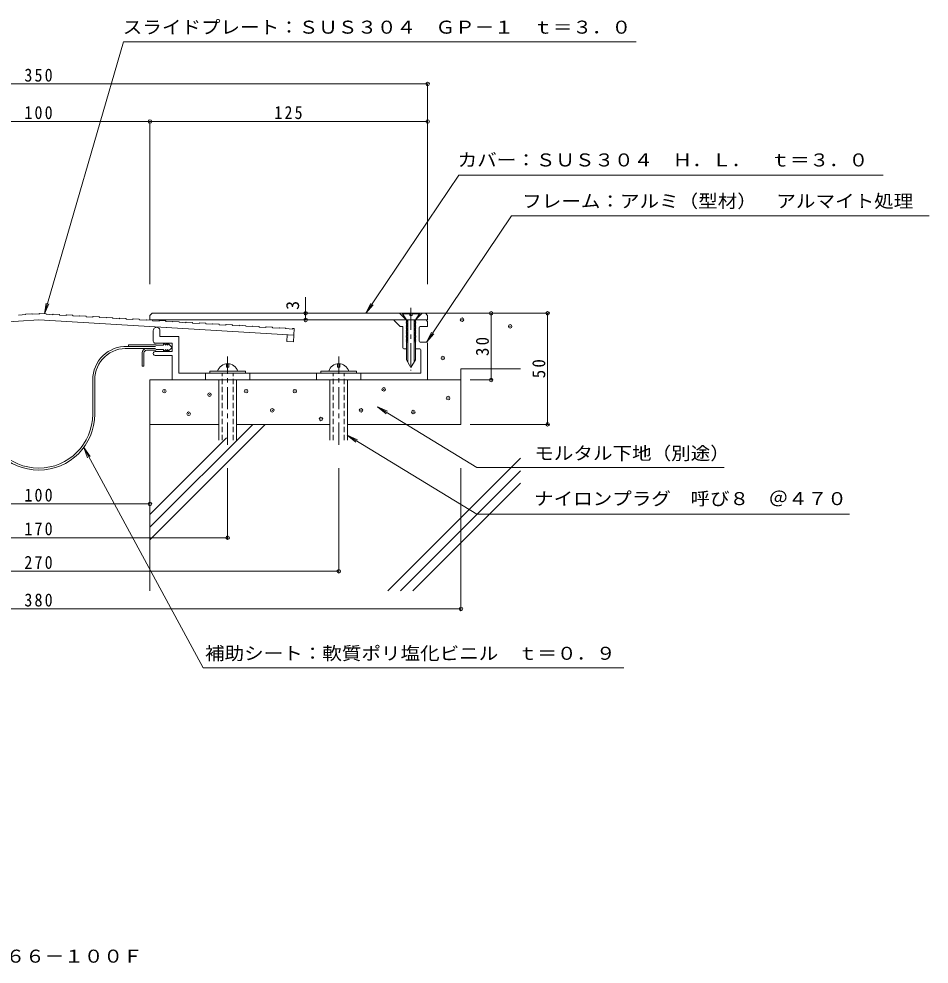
# Model space of a CAD drawing. Units: millimetres, scale not verified. Extents: x -263 to 355, y -270 to 156.
# Drawn here: x -54.2 to 355.4, y -269.5 to 156.1 of the extents above; entities that cross this region are included whole.
import ezdxf
from ezdxf.enums import TextEntityAlignment as Align

# ---------------------------------------------------------------- set-up
doc = ezdxf.new("R2010")
doc.units = ezdxf.units.MM
doc.header["$LTSCALE"] = 2
doc.header["$PDMODE"] = 32
doc.header["$PDSIZE"] = 1.6
doc.linetypes.add('CHAIN1', pattern=[8, 5, -1, 1, -1])
doc.linetypes.add('DASHED1', pattern=[1.8, 1.2, -0.6])
for name, color, linetype, lineweight in [('D-0', 3, 'Continuous', 9), ('D-1', 2, 'Continuous', 9), ('D-2', 4, 'Continuous', 9), ('D-3', 6, 'Continuous', 5), ('D-4', 7, 'Continuous', 9), ('D-5', 7, 'Continuous', 9)]:
    doc.layers.add(name, color=color, linetype=linetype, lineweight=lineweight)
doc.layers.add('F-5_F-5ﾚｲﾔ', color=2, linetype='Continuous')
doc.styles.add('ＭＳ ゴシック', font='')
doc.styles.get('ＭＳ ゴシック').set_extended_font_data('MS Gothic')

msp = doc.modelspace()

# ---------------------------------------------------------------- linework, layer by layer
at = {"layer": 'D-0'}
for p, q in [((-54.228, 22.823), (-54.222, 22.723)), ((-51.228, 22.903), (-54.222, 22.723)), ((-51.234, 23.002), (-51.228, 22.903)), ((-48.398, 23.323), (-51.093, 23.161)), ((-48.239, 23.182), (-48.233, 23.082)), ((-45.274, 23.26), (-48.233, 23.082)), ((-45.274, 23.26), (-44.939, 23.24)), ((-44.933, 23.34), (-44.939, 23.24)), ((-42.08, 23.319), (-44.775, 23.48)), ((-41.939, 23.16), (-41.945, 23.06)), ((-41.945, 23.06), (-38.95, 22.88)), ((-38.944, 22.98), (-38.95, 22.88)), ((-36.09, 22.959), (-38.785, 23.121)), ((-35.95, 22.801), (-35.956, 22.701)), ((-35.956, 22.701), (-32.961, 22.521)), ((-32.955, 22.621), (-32.961, 22.521)), ((-30.101, 22.6), (-32.796, 22.762)), ((-29.96, 22.441), (-29.966, 22.341)), ((-29.966, 22.341), (-26.972, 22.162)), ((-26.966, 22.261), (-26.972, 22.162)), ((-24.112, 22.24), (-26.807, 22.402)), ((-23.971, 22.082), (-23.977, 21.982)), ((-23.977, 21.982), (-20.982, 21.802)), ((-20.977, 21.902), (-20.982, 21.802)), ((-18.123, 21.881), (-20.818, 22.043)), ((-17.982, 21.722), (-17.988, 21.623)), ((-17.988, 21.623), (-14.993, 21.443)), ((-14.987, 21.543), (-14.993, 21.443)), ((-12.133, 21.522), (-14.829, 21.683)), ((-11.993, 21.363), (-11.999, 21.263)), ((-6.144, 21.162), (-8.839, 21.324)), ((4.726, 22.51), (5.726, 23.51)), ((4.726, 22.51), (4.726, 20.51)), ((5.726, 23.51), (128.726, 23.51)), ((120.121, 20.51), (117.121, 23.51)), ((124.321, 20.51), (127.321, 23.51)), ((129.721, 22.51), (128.721, 23.51)), ((129.721, 22.51), (129.721, 20.51)), ((-45.274, 20.505), (-160.021, 13.62)), ((-45.274, 20.505), (69.489, 13.619)), ((-11.999, 21.263), (-9.004, 21.084)), ((-8.998, 21.183), (-9.004, 21.084)), ((-6.003, 21.004), (-6.009, 20.904)), ((-6.009, 20.904), (-3.015, 20.724)), ((-3.009, 20.824), (-3.015, 20.724)), ((-0.155, 20.803), (-2.85, 20.965)), ((-0.014, 20.644), (-0.02, 20.545)), ((-0.02, 20.545), (2.974, 20.365)), ((2.98, 20.465), (2.974, 20.365)), ((5.834, 20.444), (3.139, 20.605)), ((129.721, 20.51), (4.726, 20.51)), ((5.975, 20.285), (5.969, 20.185)), ((5.969, 20.185), (8.964, 20.005)), ((8.97, 20.105), (8.964, 20.005)), ((11.823, 20.084), (9.128, 20.246)), ((11.964, 19.926), (11.958, 19.826)), ((11.958, 19.826), (14.953, 19.646)), ((14.959, 19.746), (14.953, 19.646)), ((17.813, 19.725), (15.117, 19.887)), ((17.954, 19.566), (17.947, 19.466)), ((17.947, 19.466), (20.942, 19.287)), ((20.948, 19.387), (20.942, 19.287)), ((23.802, 19.366), (21.107, 19.527)), ((23.943, 19.207), (23.937, 19.107)), ((23.937, 19.107), (26.931, 18.927)), ((26.937, 19.027), (26.931, 18.927)), ((29.791, 19.006), (27.096, 19.168)), ((29.932, 18.847), (29.926, 18.748)), ((29.926, 18.748), (32.92, 18.568)), ((32.927, 18.668), (32.92, 18.568)), ((35.78, 18.647), (33.085, 18.809)), ((35.921, 18.488), (35.915, 18.388)), ((35.915, 18.388), (38.91, 18.209)), ((38.916, 18.308), (38.91, 18.209)), ((41.77, 18.287), (39.074, 18.449)), ((41.91, 18.129), (41.904, 18.029)), ((41.904, 18.029), (44.899, 17.849)), ((44.905, 17.949), (44.899, 17.849)), ((47.759, 17.928), (45.064, 18.09)), ((47.9, 17.769), (47.894, 17.67)), ((47.894, 17.67), (50.888, 17.49)), ((50.894, 17.59), (50.888, 17.49)), ((53.748, 17.569), (51.053, 17.73)), ((53.889, 17.41), (53.883, 17.31)), ((53.883, 17.31), (56.877, 17.13)), ((56.883, 17.23), (56.877, 17.13)), ((59.737, 17.209), (57.042, 17.371)), ((59.878, 17.051), (59.872, 16.951)), ((59.872, 16.951), (62.867, 16.771)), ((62.873, 16.871), (62.867, 16.771)), ((65.727, 16.85), (63.031, 17.012)), ((65.867, 16.691), (65.861, 16.591)), ((65.861, 16.591), (68.856, 16.412)), ((66.315, 10.804), (66.494, 13.798)), ((68.862, 16.512), (68.856, 16.412)), ((69.021, 16.652), (69.668, 16.614)), ((69.309, 10.624), (69.668, 16.614)), ((66.315, 10.804), (69.309, 10.624))]:
    msp.add_line(p, q, dxfattribs=at)
for centre, start, end in [((-51.084, 23.011), 93.4375, 183.43083), ((-48.389, 23.173), 3.43044, 93.43083), ((-44.784, 23.331), 86.56956, 176.5629), ((-42.089, 23.169), 356.56917, 86.5629), ((-38.794, 22.971), 86.56956, 176.5629), ((-36.099, 22.81), 356.56917, 86.5629), ((-32.805, 22.612), 86.56956, 176.5629), ((-30.11, 22.45), 356.57625, 86.5625), ((-26.816, 22.253), 86.56917, 176.56956), ((-24.121, 22.091), 356.56917, 86.5625), ((-20.827, 21.893), 86.56956, 176.5629), ((-18.132, 21.732), 356.57625, 86.5625), ((-14.837, 21.534), 86.56956, 176.5629), ((-12.142, 21.372), 356.57625, 86.5625), ((-8.848, 21.174), 86.5625, 176.56877), ((-6.153, 21.013), 356.56877, 86.57584), ((-2.859, 20.815), 86.5629, 176.5629), ((-0.164, 20.653), 356.56877, 86.57584), ((3.13, 20.456), 86.57625, 176.5629), ((5.825, 20.294), 356.57625, 86.5625), ((9.119, 20.096), 86.5629, 176.55542), ((11.814, 19.935), 356.57625, 86.5625), ((15.109, 19.737), 86.5629, 176.56877), ((17.804, 19.575), 356.56877, 86.57584), ((21.098, 19.378), 86.5629, 176.5629), ((23.793, 19.216), 356.57625, 86.5625), ((27.087, 19.018), 86.5625, 176.56877), ((29.782, 18.856), 356.56877, 86.57584), ((33.076, 18.659), 86.5629, 176.5629), ((35.771, 18.497), 356.56877, 86.57584), ((39.065, 18.299), 86.5625, 176.56877), ((41.761, 18.138), 356.57625, 86.5625), ((45.055, 17.94), 86.5629, 176.5629), ((47.75, 17.778), 356.56877, 86.57625), ((51.044, 17.581), 86.5629, 176.56877), ((53.739, 17.419), 356.57625, 86.5625), ((57.033, 17.221), 86.5629, 176.56877), ((59.728, 17.06), 356.57625, 86.5625), ((63.022, 16.862), 86.5629, 176.56877), ((65.718, 16.7), 356.57625, 86.5625), ((69.012, 16.503), 86.57584, 176.57625)]:
    msp.add_arc(centre, 0.15, start, end, dxfattribs=at)
at = {"layer": 'D-1', "linetype": 'CHAIN1'}
for p, q in [((122.221, 25.993), (122.221, 8.593)), ((122.221, 25.993), (122.221, -2.313)), ((39.727, -35.678), (39.727, 4.007)), ((89.727, -35.678), (89.727, 4.007))]:
    msp.add_line(p, q, dxfattribs=at)
at = {"layer": 'D-1'}
for p, q in [((118.371, 23.21), (121.721, 23.21)), ((126.071, 23.51), (122.721, 23.51)), ((122.721, 23.21), (126.071, 23.21)), ((124.221, 20.51), (126.071, 23.21)), ((126.071, 23.51), (126.071, 23.21)), ((114.721, 20.51), (114.721, 20.21)), ((114.721, 20.21), (117.421, 17.51)), ((117.421, 17.51), (118.522, 17.51)), ((118.522, 8.01), (118.522, 17.51)), ((120.471, 20.33), (120.022, 20.07)), ((120.022, 20.07), (120.471, 19.81)), ((120.221, 20.51), (120.214, 2.511)), ((120.471, 20.51), (120.471, 20.33)), ((120.821, 20.51), (120.814, 1.472)), ((123.621, 20.51), (123.614, 1.471)), ((123.971, 20.51), (123.971, 20.33)), ((123.971, 20.33), (124.422, 20.07)), ((124.422, 20.07), (123.971, 19.81)), ((124.221, 20.51), (124.214, 2.511)), ((126.421, 17.51), (129.721, 17.51)), ((129.014, 20.51), (129.721, 19.803)), ((129.721, 19.803), (129.721, 17.51)), ((6.227, 15.71), (6.227, 11.01)), ((9.226, 13.01), (9.226, 15.71)), ((17.727, 13.01), (9.226, 13.01)), ((17.727, -3.49), (17.727, 13.01)), ((125.921, 11.03), (125.921, 17.01)), ((126.421, 10.53), (129.221, 10.53)), ((129.726, 10.03), (129.726, -6.49)), ((14.727, 6.26), (7.102, 6.26)), ((14.727, 4.51), (7.102, 4.51)), ((14.727, 4.51), (14.727, -6.49)), ((120.216, 7.51), (119.021, 7.51)), ((126.221, 7.51), (124.216, 7.51)), ((126.726, 7.01), (126.726, -3.49)), ((39.226, -0.69), (39.226, 0.784)), ((40.227, -0.69), (40.227, 0.784)), ((89.226, -0.69), (89.226, 0.784)), ((90.226, -0.69), (90.226, 0.784)), ((120.214, 2.511), (122.214, -0.954)), ((124.214, 2.511), (122.214, -0.954)), ((126.726, -3.49), (17.727, -3.49)), ((29.727, -6.49), (29.727, -3.49)), ((31.726, -2.49), (47.727, -2.49)), ((31.726, -3.49), (31.726, -2.49)), ((40.227, -0.69), (39.226, -0.69)), ((47.727, -2.49), (47.727, -3.49)), ((49.726, -6.49), (49.726, -3.49)), ((79.727, -6.49), (79.727, -3.49)), ((81.727, -2.49), (97.727, -2.49)), ((81.727, -3.49), (81.727, -2.49)), ((90.226, -0.69), (89.226, -0.69)), ((97.727, -2.49), (97.727, -3.49)), ((99.726, -6.49), (99.726, -3.49)), ((35.726, -33.562), (35.726, -6.49)), ((43.727, -33.562), (43.727, -6.49)), ((85.726, -33.562), (85.726, -6.49)), ((93.726, -33.562), (93.726, -6.49))]:
    msp.add_line(p, q, dxfattribs=at)
at = {"layer": 'D-1', "linetype": 'DASHED1'}
for p, q in [((37.227, -33.562), (37.227, -3.49)), ((42.226, -33.562), (42.226, -3.49)), ((87.227, -33.562), (87.227, -3.49)), ((92.227, -33.562), (92.227, -3.49))]:
    msp.add_line(p, q, dxfattribs=at)
at = {"layer": 'D-1'}
for points in [[(118.371, 23.51), (118.371, 23.21), (120.221, 20.51)], [(122.721, 23.51), (122.721, 22.51), (121.721, 22.51), (121.721, 23.51)], [(120.471, 19.81), (120.471, 19.63), (120.022, 19.37), (120.471, 19.11), (120.471, 18.93), (120.022, 18.67), (120.471, 18.41), (120.471, 18.23), (120.022, 17.97), (120.471, 17.71), (120.471, 17.53), (120.022, 17.27), (120.471, 17.01), (120.471, 16.83), (120.022, 16.57), (120.471, 16.31), (120.471, 16.13), (120.022, 15.87), (120.471, 15.61), (120.471, 15.43), (120.022, 15.17), (120.471, 14.91), (120.471, 14.73), (120.022, 14.47), (120.471, 14.21), (120.471, 14.03), (120.022, 13.77), (120.471, 13.51), (120.471, 13.33), (120.022, 13.07), (120.471, 12.81), (120.471, 12.63), (120.022, 12.37), (120.471, 12.11), (120.471, 11.93), (120.022, 11.67), (120.471, 11.41), (120.471, 11.23), (120.022, 10.97), (120.471, 10.71)], [(123.971, 19.81), (123.971, 19.63), (124.422, 19.37), (123.971, 19.11), (123.971, 18.93), (124.422, 18.67), (123.971, 18.41), (123.971, 18.23), (124.422, 17.97), (123.971, 17.71), (123.971, 17.53), (124.422, 17.27), (123.971, 17.01), (123.971, 16.83), (124.422, 16.57), (123.971, 16.31), (123.971, 16.13), (124.422, 15.87), (123.971, 15.61), (123.971, 15.43), (124.422, 15.17), (123.971, 14.91), (123.971, 14.73), (124.422, 14.47), (123.971, 14.21), (123.971, 14.03), (124.422, 13.77), (123.971, 13.51), (123.971, 13.33), (124.422, 13.07), (123.971, 12.81), (123.971, 12.63), (124.422, 12.37), (123.971, 12.11), (123.971, 11.93), (124.422, 11.67), (123.971, 11.41), (123.971, 11.23), (124.422, 10.97), (123.971, 10.71)], [(14.727, 6.26), (14.727, 10.01), (7.227, 10.01)], [(120.471, 10.71), (120.471, 10.53), (120.437, 10.51)], [(123.971, 10.71), (123.971, 10.53), (124.006, 10.51)]]:
    msp.add_lwpolyline(points, dxfattribs=at)
for centre, radius, start, end in [((7.727, 15.71), 1.5, 359.99998, 180), ((126.421, 17.01), 0.5, 90, 180), ((7.227, 11.01), 1, 180, 270), ((126.421, 11.03), 0.5, 180, 270), ((129.221, 10.03), 0.5, 0, 90), ((7.102, 5.385), 0.875, 89.99998, 270), ((119.021, 8.01), 0.5, 180, 270), ((126.221, 7.01), 0.5, 0, 90), ((39.727, -3.908), 4.718, 17.49231, 162.50768), ((89.727, -3.908), 4.718, 17.49231, 162.50768)]:
    msp.add_arc(centre, radius, start, end, dxfattribs=at)
at = {"layer": 'D-2'}
for p, q in [((7.226, 8.585), (-5.501, 8.585)), ((7.226, 9.38), (-4.9, 9.38)), ((-4.9, 8.585), (-4.9, 9.38)), ((10.852, 9.13), (7.476, 9.13)), ((10.852, 10.01), (10.852, 9.13)), ((11.851, 9.13), (10.852, 10.01)), ((11.851, 10.01), (11.851, 9.13)), ((12.851, 9.13), (11.851, 10.01)), ((12.851, 10.01), (14.727, 8.135)), ((12.851, 10.01), (12.851, 9.13)), ((7.226, 7.685), (-4.9, 7.685)), ((1.227, -0.315), (1.227, 5.685)), ((2.027, -0.315), (2.027, 5.685)), ((7.226, 6.885), (3.227, 6.885)), ((10.852, 7.14), (7.476, 7.14)), ((10.852, 6.26), (10.852, 7.14)), ((11.851, 7.14), (10.852, 6.26)), ((11.851, 6.26), (11.851, 7.14)), ((12.851, 7.14), (11.851, 6.26)), ((14.727, 8.135), (12.851, 6.26)), ((12.851, 6.26), (12.851, 7.14)), ((2.027, -0.315), (1.227, -0.315)), ((-20.996, -21.905), (-20.996, -6.407)), ((-20.097, -21.905), (-20.097, -6.407))]:
    msp.add_line(p, q, dxfattribs=at)
for centre, radius, start, end in [((-5.996, -6.407), 15, 88.10992, 180), ((7.226, 9.13), 0.25, 0, 90), ((-5.996, -6.407), 14.1, 85.55611, 179.99998), ((3.227, 5.685), 2, 90, 180), ((3.227, 5.685), 1.2, 90, 180), ((7.226, 7.14), 0.25, 270, 0), ((-45.271, -21.905), 25.18, 180, 270), ((-45.271, -21.905), 24.28, 180, 270), ((-45.276, -21.905), 24.28, 270, 0), ((-45.276, -21.905), 25.18, 270, 359.99998)]:
    msp.add_arc(centre, radius, start, end, dxfattribs=at)
at = {"layer": 'D-3'}
for p, q in [((128.726, 23.51), (171.583, 23.51)), ((144.727, -26.49), (144.727, -1.49)), ((144.727, -1.49), (171.583, -1.49)), ((4.726, -6.49), (144.727, -6.49)), ((4.726, -101.49), (4.726, -6.49)), ((4.726, -26.49), (35.726, -26.49)), ((4.726, -78.445), (56.682, -26.49)), ((4.726, -72.788), (51.025, -26.49)), ((43.727, -26.49), (85.726, -26.49)), ((93.726, -26.49), (144.727, -26.49)), ((4.726, -67.132), (39.238, -32.62)), ((111.79, -101.49), (171.583, -41.697)), ((117.446, -101.49), (171.583, -47.353)), ((123.103, -101.49), (171.583, -53.01))]:
    msp.add_line(p, q, dxfattribs=at)
for p in [(145.219, 20.608), (166.862, 17.611), (136.597, 3.365), (11.191, -11.527), (31.57, -13.094), (48.029, -11.527), (69.975, -11.527), (109.948, -10.743), (138.948, -14.662), (22.164, -21.716), (59.786, -20.148), (99.759, -20.148), (123.273, -20.932), (81.732, -24.067)]:
    msp.add_point(p, dxfattribs=at)
at = {"layer": 'D-4'}
for p, q in [((-7.202, 145.734), (223.627, 145.734)), ((143.816, 85.659), (334.748, 85.659)), ((167.539, 67.373), (355.43, 67.373)), ((74.814, 23.51), (74.814, 30.819)), ((-42.784, 23.196), (-40.775, 27.775)), ((101.916, 23.501), (105.228, 27.246)), ((74.814, 23.51), (74.814, 20.51)), ((129.221, 10.53), (132.533, 14.276)), ((107.126, -18.585), (111.017, -21.725)), ((93.568, -31.418), (97.459, -34.557)), ((-25.074, -36.935), (-23.285, -41.604)), ((151.846, -45.882), (263.148, -45.882)), ((319.568, -66.989), (151.846, -66.989)), ((28.722, -136.177), (218.11, -136.177))]:
    msp.add_line(p, q, dxfattribs=at)
for points in [[(-7.202, 145.734), (-42.784, 23.196), (-42.028, 28.139)], [(143.816, 85.659), (101.916, 23.501), (104.145, 27.976)], [(167.539, 67.373), (129.221, 10.53), (131.451, 15.005)], [(151.846, -45.882), (107.126, -18.585), (111.697, -20.611)], [(151.846, -66.989), (93.568, -31.418), (98.139, -33.443)], [(28.722, -136.177), (-25.074, -36.935), (-22.138, -40.982)]]:
    msp.add_lwpolyline(points, dxfattribs=at)
for p in [(74.814, 23.51), (74.814, 20.51)]:
    msp.add_point(p, dxfattribs=at)
at = {"layer": 'D-5'}
for p, q in [((-220.274, 126.747), (129.726, 126.747)), ((129.726, 126.747), (129.726, 36.58)), ((-220.274, 109.872), (129.726, 109.872)), ((4.726, 109.872), (4.726, 36.58)), ((158.345, 23.51), (158.345, -6.49)), ((158.345, 23.51), (158.945, 23.51)), ((171.583, 23.51), (184.357, 23.51)), ((183.757, 23.51), (183.757, -26.49)), ((148.889, -6.49), (158.945, -6.49)), ((148.889, -26.49), (184.357, -26.49)), ((39.727, -46.29), (39.727, -78.133)), ((89.727, -46.29), (89.727, -93.264)), ((144.727, -46.29), (144.727, -110.182)), ((-95.273, -62.325), (4.726, -62.325)), ((4.726, -62.325), (4.726, -62.925)), ((-130.274, -77.532), (39.727, -77.532)), ((-180.274, -92.664), (89.727, -92.664)), ((-235.274, -109.582), (144.727, -109.582))]:
    msp.add_line(p, q, dxfattribs=at)
for p in [(129.726, 126.747), (4.726, 109.872), (129.726, 109.872), (158.345, 23.51), (183.757, 23.51), (158.345, -6.49), (183.757, -26.49), (4.726, -62.325), (39.727, -77.532), (89.727, -92.664), (144.727, -109.582)]:
    msp.add_point(p, dxfattribs=at)

# ---------------------------------------------------------------- texts
at = {"layer": 'D-4', "color": 2, "style": 'ＭＳ ゴシック', "width": 1.1}
for s, p in [('スライドプレート：ＳＵＳ３０４\u3000ＧＰ－１\u3000ｔ＝３．０', (-7.482, 147.647)), ('カバー：ＳＵＳ３０４\u3000Ｈ．Ｌ．\u3000ｔ＝３．０', (143.228, 87.856)), ('フレーム：アルミ（型材）\u3000アルマイト処理', (172.307, 69.331)), ('モルタル下地（別途）', (177.735, -44.196)), ('ナイロンプラグ\u3000呼び８\u3000＠４７０', (177.611, -64.618)), ('補助シート：軟質ポリ塩化ビニル\u3000ｔ＝０．９', (29.534, -134.27))]:
    msp.add_text(s, height=5.865, dxfattribs=at).set_placement(p, align=Align.BOTTOM_LEFT)
at = {"layer": 'D-4', "color": 2, "style": 'ＭＳ ゴシック'}
msp.add_text('3', height=5.865, rotation=90, dxfattribs=at).set_placement((73.614, 25.074), align=Align.BOTTOM_LEFT)
at = {"layer": 'D-5', "color": 2, "char_height": 5.865, "attachment_point": 7, "style": 'ＭＳ ゴシック'}
for s, insert in [('\\T1.27;\\W0.9;350', (-51.774, 127.747)), ('\\T1.27;\\W0.9;100', (-51.773, 110.872)), ('\\T1.27;\\W0.9;125', (60.726, 110.872)), ('\\T1.27;\\W0.9;100', (-51.773, -61.325)), ('\\T1.27;\\W0.9;170', (-51.774, -76.533)), ('\\T1.27;\\W0.9;270', (-51.773, -91.664)), ('\\T1.27;\\W0.9;380', (-51.773, -108.582))]:
    msp.add_mtext(s, dxfattribs=dict(at, insert=insert))
at = {"layer": 'D-5', "color": 2, "char_height": 5.865, "attachment_point": 7, "rotation": 90, "style": 'ＭＳ ゴシック'}
for s, insert in [('\\T1.27;\\W0.95;30', (157.345, 4.26)), ('\\T1.27;\\W0.95;50', (182.757, -5.74))]:
    msp.add_mtext(s, dxfattribs=dict(at, insert=insert))
at = {"layer": 'F-5_F-5ﾚｲﾔ', "style": 'ＭＳ ゴシック', "width": 1.1}
msp.add_text('床－床\u3000ＳＸ６６－１００Ｆ', height=5.865, dxfattribs=at).set_placement((-113, -270.622), align=Align.BOTTOM_LEFT)

doc.saveas('drawing.dxf')
